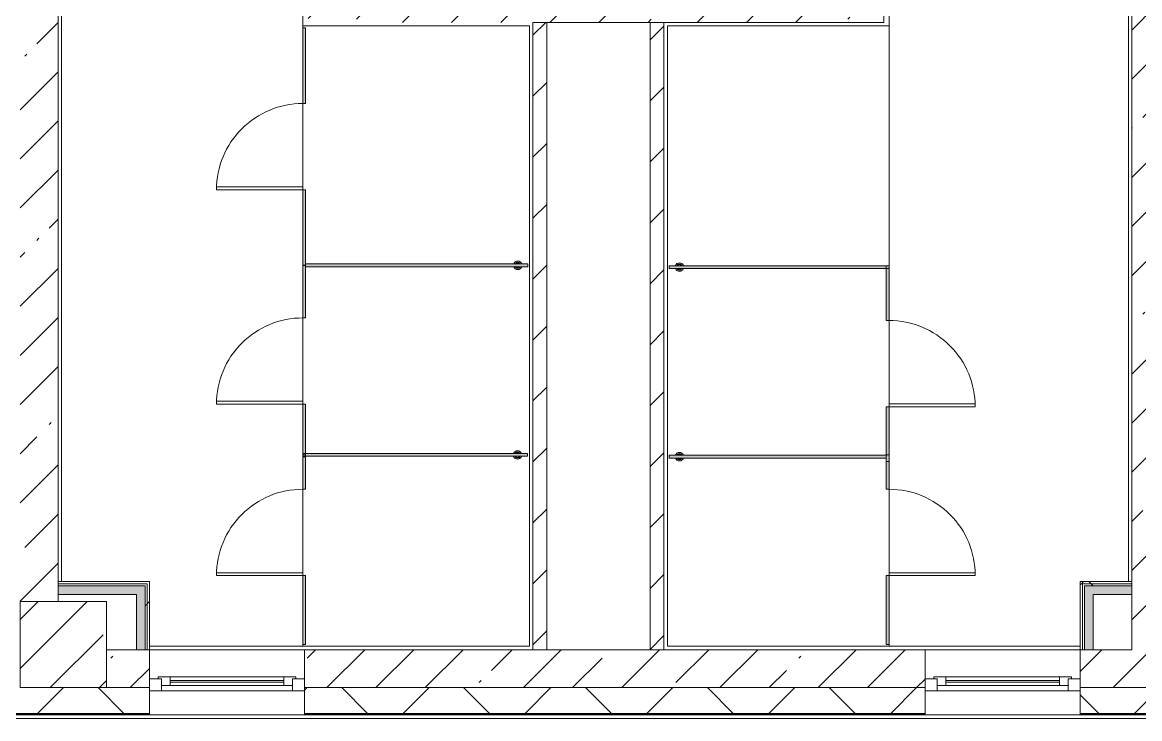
# Model space of a CAD drawing. Header units: millimetres. Extents: x -4005 to 195566, y -8553 to 29000.
# Drawn here: x 126116 to 132598, y -280 to 3760 of the extents above; entities that cross this region are included whole.
import ezdxf

# ---------------------------------------------------------------- set-up
doc = ezdxf.new("R2010")
doc.units = ezdxf.units.MM
for name, color, linetype, lineweight in [('A-DOOR-4', 7, 'Continuous', 5), ('A-GENM-6', 7, 'Continuous', 5), ('A-GLAZ-2', 7, 'Continuous', 5), ('A-WALL', 7, 'Continuous', 9), ('A-WALL-2', 7, 'Continuous', 5), ('I-WALL-6', 7, 'Continuous', 5), ('S-COLS-3', 7, 'Continuous', 5)]:
    doc.layers.add(name, color=color, linetype=linetype, lineweight=lineweight)
for name, color, linetype, lineweight, true_color in [('A-FLOR-2', 7, 'Continuous', 5, 0xaaaaaa), ('A-GENM-7', 7, 'Continuous', 5, 0xe2ddcd), ('A-WALL-4', 7, 'Continuous', 5, 0x737373), ('I-WALL-4', 7, 'Continuous', 5, 0xe7e7e7), ('I-WALL-5', 7, 'Continuous', 9, 0xe7e7e7)]:
    doc.layers.add(name, color=color, linetype=linetype, lineweight=lineweight, true_color=true_color)
pattern_1 = [(45, (60693.44, 0), (-285.1231, 285.1231), []), (45, (60978.57, 0), (-285.1231, 285.1231), [504.031, -100.806, 16.764, -84.042])]
pattern_2 = [(45, (60693.44, 0), (-176.7767, 176.7767), [])]
pattern_3 = [(45, (60693.44, 0), (-530.33, 530.33), []), (135, (60693.44, 0), (-530.33, -530.33), [])]

# ---------------------------------------------------------------- blocks, each defined once
blk = doc.blocks.new('BSC_Колонна _Прямоугольная - 500х500-V129-1_4_1_птичка')
at = {"layer": 'S-COLS-3'}
h = blk.add_hatch(dxfattribs=at)
h.set_pattern_fill('FP_165', color=256, style=0, pattern_type=2)
h.set_pattern_definition([(45, (-65660, -150), (-285.1231, 285.1231), []), (45, (-65374.88, -150), (-285.1231, 285.1231), [504.031, -100.806, 16.764, -84.042])])
h.paths.add_polyline_path([(250, -250), (250, 250), (-250, 250), (-250, -250)])
for p, q in [((250, 250), (-250, 250)), ((-250, 250), (-250, -250)), ((250, -250), (250, 250)), ((-250, -250), (250, -250))]:
    blk.add_line(p, q, dxfattribs=at)
blk = doc.blocks.new('120_Окно_СКБ_1Ст - 120_Окно_СКБ_1Ст 900х2500_h_-20664874-1_4_1_птичка')
at = {"layer": 'A-GLAZ-2'}
for p, q in [((-450, -127), (-450, -57)), ((-450, -57), (-380, -57)), ((450, -57), (-450, -57)), ((-380, -57), (-380, -127)), ((380, -127), (380, -57)), ((380, -57), (450, -57)), ((450, -57), (450, -127)), ((-380, -127), (-450, -127)), ((-450, -127), (-400, -127)), ((-380, -127), (-400, -127)), ((-400, -127), (-400, -137)), ((380, -87), (-380, -87)), ((-380, -87), (-380, -127)), ((-330, -137), (-330, -87)), ((-330, -107), (330, -107)), ((330, -117), (-330, -117)), ((330, -137), (330, -87)), ((380, -127), (380, -87)), ((450, -127), (380, -127)), ((400, -127), (380, -127)), ((400, -127), (450, -127)), ((400, -137), (400, -127)), ((-400, -137), (400, -137)), ((400, -137), (-400, -137))]:
    blk.add_line(p, q, dxfattribs=at)
blk = doc.blocks.new('131_Сантехническая перегородка_Дверь_ поз_4 - СД-1-30830986-1_4_1_птичка')
at = {"layer": 'A-GENM-7'}
for points in [[(-190, 7.5), (-190, -8), (250, -8), (250, 8), (-190, 8)], [(750, -8), (1190, -8), (1190, 8), (750, 8)]]:
    blk.add_hatch(color=256, dxfattribs=at).paths.add_polyline_path(points)
at = {"layer": 'A-DOOR-4'}
for p, q in [((266, 508), (250, 508)), ((250, 8), (250, 508)), ((266, 8), (266, 508)), ((266, 8), (250, 8))]:
    blk.add_line(p, q, dxfattribs=at)
blk.add_arc((250, 8), 500, 360, 90, dxfattribs=at)
at = {"layer": 'A-GENM-6'}
for p, q in [((250, 8), (-190, 8)), ((-190, 8), (-190, -8)), ((250, -8), (250, 8)), ((1190, 8), (750, 8)), ((750, 8), (750, -8)), ((1190, -8), (1190, 8)), ((-190, -8), (250, -8)), ((750, -8), (1190, -8))]:
    blk.add_line(p, q, dxfattribs=at)
blk = doc.blocks.new('131_Сантехническая перегородка_Дверь - СД-1-29846662-1_4_1_птичка')
at = {"layer": 'A-GENM-7'}
for points in [[(0, 8), (0, -8), (317.3, -7.8), (317.3, 8), (197.1, 8)], [(817.3, -8), (1119.2, -7.8), (1119.2, 8), (817.3, 8), (817.3, -7.8)]]:
    blk.add_hatch(color=256, dxfattribs=at).paths.add_polyline_path(points)
at = {"layer": 'A-DOOR-4'}
for p, q in [((333.3, -8), (317.3, -8)), ((317.3, -8), (317.3, -508)), ((333.3, -8), (333.3, -508)), ((333.3, -508), (317.3, -508))]:
    blk.add_line(p, q, dxfattribs=at)
blk.add_arc((317.3, -8), 500, 270, 0, dxfattribs=at)
at = {"layer": 'A-GENM-6'}
for p, q in [((317.3, 8), (0, 8)), ((0, 8), (0, -8)), ((317.3, -8), (317.3, 8)), ((1134.7, 8), (817.3, 8)), ((817.3, 8), (817.3, -8)), ((1134.7, -8), (1134.7, 8)), ((0, -8), (317.3, -8)), ((817.3, -8), (1134.7, -8))]:
    blk.add_line(p, q, dxfattribs=at)
blk = doc.blocks.new('131_Сантехническая перегородка - СП-4-30850764-1_4_1_птичка')
at = {"layer": 'A-GENM-7'}
blk.add_hatch(color=256, dxfattribs=at).paths.add_polyline_path([(428.8, -8), (1330, -8), (1330, 8), (55.2, 8), (55.2, -8), (318, -8)])
at = {"layer": 'A-GENM-6'}
for p, q in [((1330, 8), (55.2, 8)), ((55.2, 8), (55.2, -8)), ((1330, -8), (1330, 8)), ((55.2, -8), (1330, -8))]:
    blk.add_line(p, q, dxfattribs=at)
at = {"layer": 'A-GENM-6', "flags": 128}
for points in [[(126.7, 8), (126.3, 8.5), (126, 9), (125.6, 9.5), (125.2, 9.9), (124.8, 10.4), (124.4, 10.8), (123.9, 11.2), (123.5, 11.6), (123, 12), (122.5, 12.3), (122, 12.7), (121.5, 13), (121, 13.3), (120.5, 13.6), (119.9, 13.8), (119.4, 14), (118.8, 14.3), (118.2, 14.4), (117.6, 14.6), (117, 14.7), (116.5, 14.9), (115.9, 14.9), (115.3, 15), (114.7, 15.1), (114.1, 15.1), (113.5, 15.1), (112.8, 15), (112.2, 15), (111.7, 14.9), (111.1, 14.8), (110.5, 14.7), (109.9, 14.5), (109.3, 14.4), (108.7, 14.2), (108.2, 13.9), (107.6, 13.7), (107.1, 13.4), (106.5, 13.2), (106, 12.9), (105.5, 12.5), (105, 12.2), (104.5, 11.8), (104.1, 11.4), (103.6, 11), (103.2, 10.6), (102.8, 10.2), (102.4, 9.7), (102, 9.3), (101.6, 8.8), (101.3, 8.3), (101.1, 8)], [(101.1, -8), (101.4, -8.5), (101.8, -9), (102.2, -9.5), (102.6, -9.9), (103, -10.4), (103.4, -10.8), (103.8, -11.2), (104.3, -11.6), (104.7, -12), (105.2, -12.3), (105.7, -12.7), (106.2, -13), (106.8, -13.3), (107.3, -13.6), (107.9, -13.8), (108.4, -14), (109, -14.3), (109.6, -14.4), (110.1, -14.6), (110.7, -14.7), (111.3, -14.9), (111.9, -14.9), (112.5, -15), (113.1, -15.1), (113.7, -15.1), (114.3, -15.1), (114.9, -15), (115.5, -15), (116.1, -14.9), (116.7, -14.8), (117.3, -14.7), (117.9, -14.5), (118.5, -14.4), (119, -14.2), (119.6, -13.9), (120.2, -13.7), (120.7, -13.4), (121.2, -13.2), (121.7, -12.9), (122.3, -12.5), (122.7, -12.2), (123.2, -11.8), (123.7, -11.4), (124.1, -11), (124.6, -10.6), (125, -10.2), (125.4, -9.7), (125.8, -9.3), (126.1, -8.8), (126.5, -8.3), (126.7, -8)]]:
    blk.add_lwpolyline(points, dxfattribs=at)
at = {"layer": 'A-GENM-6'}
for radius, start, end in [(24.6, 19.91127, 160.08873), (17.6, 45, 135), (17.6, 45, 135), (15.1, 45, 135), (24.6, 199.91127, 340.08873), (17.6, 225, 315), (17.6, 225, 315), (15.1, 225, 315)]:
    blk.add_arc((113.9, 0), radius, start, end, dxfattribs=at)
blk = doc.blocks.new('131_Сантехническая перегородка - СП-4-30850728-1_4_1_птичка')
at = {"layer": 'A-GENM-7'}
blk.add_hatch(color=256, dxfattribs=at).paths.add_polyline_path([(1330, -8), (1330, 8), (71.3, 8), (71.3, -8)])
at = {"layer": 'A-GENM-6'}
for p, q in [((1330, 8), (71.3, 8)), ((71.3, 8), (71.3, -8)), ((1330, -8), (1330, 8)), ((71.3, -8), (1330, -8))]:
    blk.add_line(p, q, dxfattribs=at)
at = {"layer": 'A-GENM-6', "flags": 128}
for points in [[(142.8, 8), (142.5, 8.5), (142.1, 9), (141.8, 9.5), (141.4, 9.9), (141, 10.4), (140.5, 10.8), (140.1, 11.2), (139.6, 11.6), (139.2, 12), (138.7, 12.3), (138.2, 12.7), (137.7, 13), (137.1, 13.3), (136.6, 13.6), (136.1, 13.8), (135.5, 14), (134.9, 14.3), (134.4, 14.4), (133.8, 14.6), (133.2, 14.7), (132.6, 14.9), (132, 14.9), (131.4, 15), (130.8, 15.1), (130.2, 15.1), (129.6, 15.1), (129, 15), (128.4, 15), (127.8, 14.9), (127.2, 14.8), (126.6, 14.7), (126, 14.5), (125.4, 14.4), (124.9, 14.2), (124.3, 13.9), (123.8, 13.7), (123.2, 13.4), (122.7, 13.2), (122.2, 12.9), (121.7, 12.5), (121.2, 12.2), (120.7, 11.8), (120.2, 11.4), (119.8, 11), (119.3, 10.6), (118.9, 10.2), (118.5, 9.7), (118.1, 9.3), (117.8, 8.8), (117.4, 8.3), (117.3, 8)], [(117.3, -8), (117.6, -8.5), (117.9, -9), (118.3, -9.5), (118.7, -9.9), (119.1, -10.4), (119.5, -10.8), (120, -11.2), (120.4, -11.6), (120.9, -12), (121.4, -12.3), (121.9, -12.7), (122.4, -13), (122.9, -13.3), (123.5, -13.6), (124, -13.8), (124.6, -14), (125.1, -14.3), (125.7, -14.4), (126.3, -14.6), (126.9, -14.7), (127.5, -14.9), (128.1, -14.9), (128.7, -15), (129.3, -15.1), (129.9, -15.1), (130.5, -15.1), (131.1, -15), (131.7, -15), (132.3, -14.9), (132.9, -14.8), (133.4, -14.7), (134, -14.5), (134.6, -14.4), (135.2, -14.2), (135.7, -13.9), (136.3, -13.7), (136.8, -13.4), (137.4, -13.2), (137.9, -12.9), (138.4, -12.5), (138.9, -12.2), (139.4, -11.8), (139.8, -11.4), (140.3, -11), (140.7, -10.6), (141.1, -10.2), (141.5, -9.7), (141.9, -9.3), (142.3, -8.8), (142.6, -8.3), (142.8, -8)]]:
    blk.add_lwpolyline(points, dxfattribs=at)
at = {"layer": 'A-GENM-6'}
for radius, start, end in [(24.6, 19.91127, 160.08873), (17.6, 45, 135), (17.6, 45, 135), (15.1, 45, 135), (24.6, 199.91127, 340.08873), (17.6, 225, 315), (17.6, 225, 315), (15.1, 225, 315)]:
    blk.add_arc((130, 0), radius, start, end, dxfattribs=at)
blk = doc.blocks.new('131_Сантехническая перегородка_Дверь - СД-1-30819167-1_4_1_птичка')
at = {"layer": 'A-GENM-7'}
for points in [[(0, 7.5), (2, 7.5), (18, 7.5), (18, -8), (305.2, -8), (305.2, 8), (0, 8)], [(805.2, 8), (805.2, -8), (1109, -8), (1109, 8)]]:
    blk.add_hatch(color=256, dxfattribs=at).paths.add_polyline_path(points)
at = {"layer": 'A-DOOR-4'}
for p, q in [((321.2, 508), (305.2, 508)), ((305.2, 8), (305.2, 508)), ((321.2, 8), (321.2, 508)), ((321.2, 8), (305.2, 8))]:
    blk.add_line(p, q, dxfattribs=at)
blk.add_arc((305.2, 8), 500, 360, 90, dxfattribs=at)
at = {"layer": 'A-GENM-6'}
for p, q in [((305.2, 8), (0, 8)), ((0, 8), (0, -8)), ((305.2, -8), (305.2, 8)), ((1110.4, 8), (805.2, 8)), ((805.2, 8), (805.2, -8)), ((1110.4, -8), (1110.4, 8)), ((0, -8), (305.2, -8)), ((805.2, -8), (1110.4, -8))]:
    blk.add_line(p, q, dxfattribs=at)
blk = doc.blocks.new('131_Сантехническая перегородка - СП-4-30819166-1_4_1_птичка')
at = {"layer": 'A-GENM-7'}
blk.add_hatch(color=256, dxfattribs=at).paths.add_polyline_path([(39.9, 8), (41.3, -8), (1330, -8), (1330, 8), (41.3, 8)])
at = {"layer": 'A-GENM-6'}
for p, q in [((1330, 8), (39.9, 8)), ((39.9, 8), (39.9, -8)), ((1330, -8), (1330, 8)), ((39.9, -8), (1330, -8))]:
    blk.add_line(p, q, dxfattribs=at)
at = {"layer": 'A-GENM-6', "flags": 128}
for points in [[(111.4, 8), (111, 8.5), (110.7, 9), (110.3, 9.5), (109.9, 9.9), (109.5, 10.4), (109.1, 10.8), (108.6, 11.2), (108.2, 11.6), (107.7, 12), (107.2, 12.3), (106.7, 12.7), (106.2, 13), (105.7, 13.3), (105.2, 13.6), (104.6, 13.8), (104, 14), (103.5, 14.3), (102.9, 14.4), (102.3, 14.6), (101.7, 14.7), (101.1, 14.9), (100.6, 14.9), (100, 15), (99.4, 15.1), (98.7, 15.1), (98.1, 15.1), (97.5, 15), (96.9, 15), (96.3, 14.9), (95.8, 14.8), (95.2, 14.7), (94.6, 14.5), (94, 14.4), (93.4, 14.2), (92.9, 13.9), (92.3, 13.7), (91.8, 13.4), (91.2, 13.2), (90.7, 12.9), (90.2, 12.5), (89.7, 12.2), (89.2, 11.8), (88.8, 11.4), (88.3, 11), (87.9, 10.6), (87.5, 10.2), (87.1, 9.7), (86.7, 9.3), (86.3, 8.8), (86, 8.3), (85.8, 8)], [(85.8, -8), (86.1, -8.5), (86.5, -9), (86.9, -9.5), (87.2, -9.9), (87.6, -10.4), (88.1, -10.8), (88.5, -11.2), (89, -11.6), (89.4, -12), (89.9, -12.3), (90.4, -12.7), (90.9, -13), (91.5, -13.3), (92, -13.6), (92.6, -13.8), (93.1, -14), (93.7, -14.3), (94.3, -14.4), (94.8, -14.6), (95.4, -14.7), (96, -14.9), (96.6, -14.9), (97.2, -15), (97.8, -15.1), (98.4, -15.1), (99, -15.1), (99.6, -15), (100.2, -15), (100.8, -14.9), (101.4, -14.8), (102, -14.7), (102.6, -14.5), (103.2, -14.4), (103.7, -14.2), (104.3, -13.9), (104.8, -13.7), (105.4, -13.4), (105.9, -13.2), (106.4, -12.9), (106.9, -12.5), (107.4, -12.2), (107.9, -11.8), (108.4, -11.4), (108.8, -11), (109.3, -10.6), (109.7, -10.2), (110.1, -9.7), (110.5, -9.3), (110.8, -8.8), (111.2, -8.3), (111.4, -8)]]:
    blk.add_lwpolyline(points, dxfattribs=at)
at = {"layer": 'A-GENM-6'}
for radius, start, end in [(24.6, 19.91127, 160.08873), (17.6, 42.39432, 135), (17.6, 42.39432, 135), (15.1, 23.93353, 135), (24.6, 199.91127, 340.08873), (17.6, 225, 317.60568), (17.6, 225, 317.60568), (15.1, 225, 336.06647)]:
    blk.add_arc((98.6, 0), radius, start, end, dxfattribs=at)
blk = doc.blocks.new('131_Сантехническая перегородка - СП-4-29831414-1_4_1_птичка')
at = {"layer": 'A-GENM-7'}
blk.add_hatch(color=256, dxfattribs=at).paths.add_polyline_path([(95.5, 8), (25.5, 8), (25.5, -8), (1330, -8), (1330, 8)])
at = {"layer": 'A-GENM-6'}
for p, q in [((1330, 8), (25.5, 8)), ((25.5, 8), (25.5, -8)), ((1330, -8), (1330, 8)), ((25.5, -8), (1330, -8))]:
    blk.add_line(p, q, dxfattribs=at)
at = {"layer": 'A-GENM-6', "flags": 128}
for points in [[(97, 8), (96.7, 8.5), (96.3, 9), (95.9, 9.5), (95.5, 9.9), (95.1, 10.4), (94.7, 10.8), (94.3, 11.2), (93.8, 11.6), (93.3, 12), (92.9, 12.3), (92.4, 12.7), (91.8, 13), (91.3, 13.3), (90.8, 13.6), (90.2, 13.8), (89.7, 14), (89.1, 14.3), (88.5, 14.4), (88, 14.6), (87.4, 14.7), (86.8, 14.9), (86.2, 14.9), (85.6, 15), (85, 15.1), (84.4, 15.1), (83.8, 15.1), (83.2, 15), (82.6, 15), (82, 14.9), (81.4, 14.8), (80.8, 14.7), (80.2, 14.5), (79.6, 14.4), (79.1, 14.2), (78.5, 13.9), (77.9, 13.7), (77.4, 13.4), (76.9, 13.2), (76.4, 12.9), (75.8, 12.5), (75.3, 12.2), (74.9, 11.8), (74.4, 11.4), (74, 11), (73.5, 10.6), (73.1, 10.2), (72.7, 9.7), (72.3, 9.3), (72, 8.8), (71.6, 8.3), (71.4, 8)], [(71.4, -8), (71.8, -8.5), (72.1, -9), (72.5, -9.5), (72.9, -9.9), (73.3, -10.4), (73.7, -10.8), (74.1, -11.2), (74.6, -11.6), (75.1, -12), (75.6, -12.3), (76.1, -12.7), (76.6, -13), (77.1, -13.3), (77.6, -13.6), (78.2, -13.8), (78.7, -14), (79.3, -14.3), (79.9, -14.4), (80.5, -14.6), (81.1, -14.7), (81.6, -14.9), (82.2, -14.9), (82.8, -15), (83.4, -15.1), (84, -15.1), (84.6, -15.1), (85.2, -15), (85.8, -15), (86.4, -14.9), (87, -14.8), (87.6, -14.7), (88.2, -14.5), (88.8, -14.4), (89.4, -14.2), (89.9, -13.9), (90.5, -13.7), (91, -13.4), (91.6, -13.2), (92.1, -12.9), (92.6, -12.5), (93.1, -12.2), (93.6, -11.8), (94, -11.4), (94.5, -11), (94.9, -10.6), (95.3, -10.2), (95.7, -9.7), (96.1, -9.3), (96.5, -8.8), (96.8, -8.3), (97, -8)]]:
    blk.add_lwpolyline(points, dxfattribs=at)
at = {"layer": 'A-GENM-6'}
for radius, start, end in [(24.6, 19.91127, 160.08873), (17.6, 45, 135), (17.6, 45, 135), (15.1, 38.63628, 135), (24.6, 199.91127, 340.08873), (17.6, 225, 315), (17.6, 225, 315), (15.1, 225, 321.36372)]:
    blk.add_arc((84.2, 0), radius, start, end, dxfattribs=at)
blk = doc.blocks.new('131_Сантехническая перегородка_Дверь_сдвиг_ - СД-1-30823593-1_4_1_птичка')
at = {"layer": 'A-GENM-7'}
for points in [[(0, -8), (400, -8), (400, 8), (0, 8)], [(900, 8), (900, -8), (1089, -8), (1089, 8)]]:
    blk.add_hatch(color=256, dxfattribs=at).paths.add_polyline_path(points)
at = {"layer": 'A-DOOR-4'}
for p, q in [((416, 508), (400, 508)), ((400, 8), (400, 508)), ((416, 8), (416, 508)), ((416, 8), (400, 8))]:
    blk.add_line(p, q, dxfattribs=at)
blk.add_arc((400, 8), 500, 360, 90, dxfattribs=at)
at = {"layer": 'A-GENM-6'}
for p, q in [((400, 8), (0, 8)), ((0, 8), (0, -8)), ((400, -8), (400, 8)), ((1100, 8), (900, 8)), ((900, 8), (900, -8)), ((1100, -8), (1100, 8)), ((0, -8), (400, -8)), ((900, -8), (1100, -8))]:
    blk.add_line(p, q, dxfattribs=at)
blk = doc.blocks.new('131_Сантехническая перегородка_Дверь_сдвиг_ - СД-1-30819161-1_4_1_птичка')
at = {"layer": 'A-GENM-7'}
for points in [[(0, -8), (400, -8), (400, 8), (0, 8)], [(900, -8), (1061.8, -7.8), (1061.8, 8), (900, 8), (900, -7.8)]]:
    blk.add_hatch(color=256, dxfattribs=at).paths.add_polyline_path(points)
at = {"layer": 'A-DOOR-4'}
for p, q in [((416, -8), (400, -8)), ((400, -8), (400, -508)), ((416, -8), (416, -508)), ((416, -508), (400, -508))]:
    blk.add_line(p, q, dxfattribs=at)
blk.add_arc((400, -8), 500, 270, 0, dxfattribs=at)
at = {"layer": 'A-GENM-6'}
for p, q in [((400, 8), (0, 8)), ((0, 8), (0, -8)), ((400, -8), (400, 8)), ((1100, 8), (900, 8)), ((900, 8), (900, -8)), ((1100, -8), (1100, 8)), ((0, -8), (400, -8)), ((900, -8), (1100, -8))]:
    blk.add_line(p, q, dxfattribs=at)

msp = doc.modelspace()

# ---------------------------------------------------------------- hatches: boundary and pattern name
at = {"layer": 'A-WALL-2'}
h = msp.add_hatch(dxfattribs=at)
h.set_pattern_fill('FP_172', color=256, style=0, pattern_type=2)
h.set_pattern_definition([(45, (60693.44, 0), (-353.5534, 353.5534), []), (135, (60693.44, 0), (-353.5534, -353.5534), [])])
h.paths.add_polyline_path([(136387.3, -250), (136393.4, -250), (136393.4, -100), (134673.4, -100), (134673.4, -250), (136385.5, -250)])
h.paths.add_polyline_path([(127753.4, -250), (131353.4, -250), (131353.4, -100), (127753.4, -100), (127753.4, -113)])
h.paths.add_polyline_path([(132253.4, -250), (132973.4, -250), (132973.4, -100), (132253.4, -101.8), (132253.4, -118)])
h.paths.add_polyline_path([(124953.4, -250), (124953.4, -100), (124403.4, -100), (124403.4, -250), (124782.3, -250)])
h.paths.add_polyline_path([(120587, -250), (120703.4, -250), (120703.4, -100), (119953.4, -100), (119953.4, -250)])
h.paths.add_polyline_path([(121603.4, -250), (122303.4, -250), (122303.4, -100), (121603.4, -100), (121603.4, -128.3)])
h.paths.add_polyline_path([(117853.4, -250), (117853.4, -100), (117103.4, -100), (117103.4, -250), (117440.6, -250)])
h.paths.add_polyline_path([(126853.4, -250), (126853.4, -100), (125853.4, -100), (125853.4, -250)])
h.paths.add_polyline_path([(110465, -250), (110465, -100), (109753.4, -100), (109753.4, -250), (110099, -250)])
h.paths.add_polyline_path([(113245.4, -250), (114003.4, -250), (114003.4, -100), (112565, -100), (112565, -250)])
h.paths.add_polyline_path([(108853.4, -250), (108853.4, -100), (108103.4, -100), (108103.4, -250)])
h.paths.add_polyline_path([(105003.4, -250), (105003.4, -100), (103431, -100), (103431, -250), (104855, -250)])
h.paths.add_polyline_path([(100633.4, -250), (101331, -250), (101331, -100), (100633.4, -100), (100633.4, -180.4)])
h.paths.add_polyline_path([(99611, -250), (99733.4, -250), (99733.4, -100), (99084.4, -100), (99084.4, -250)])
at = {"layer": 'I-WALL-4'}
for points in [[(126828.4, 440.5), (126828.4, 490.5), (126323.4, 490.5), (126323.4, 440.5), (126778.4, 440.5)], [(132328.4, 120), (132328.4, 440.5), (132278.4, 440.5), (132278.4, 120)]]:
    msp.add_hatch(color=256, dxfattribs=at).paths.add_polyline_path(points)
at = {"layer": 'I-WALL-5'}
for points in [[(132328.4, 440.5), (132553.4, 440.5), (132552.7, 490.5), (132278.4, 490.5), (132278.4, 440.5)], [(126778.4, 120), (126828.4, 120), (126828.4, 440.5), (126778.4, 440.5), (126778.4, 140)]]:
    msp.add_hatch(color=256, dxfattribs=at).paths.add_polyline_path(points)
at = {"layer": 'I-WALL-6'}
h = msp.add_hatch(dxfattribs=at)
h.set_pattern_fill('FP_153', color=256, style=0, pattern_type=2)
h.set_pattern_definition(pattern_1)
h.paths.add_polyline_path([(132553.4, -100), (132773.4, -100), (132773.4, 7900), (132553.4, 7900), (132553.4, -63.2)])
h = msp.add_hatch(dxfattribs=at)
h.set_pattern_fill('FP_153', color=256, style=0, pattern_type=2)
h.set_pattern_definition(pattern_1)
h.paths.add_polyline_path([(126323.4, 400), (126323.4, 7400), (126103.4, 7400), (126103.4, 400)])
h = msp.add_hatch(dxfattribs=at)
h.set_pattern_fill('FP_153', color=256, style=0, pattern_type=2)
h.set_pattern_definition(pattern_1)
h.paths.add_polyline_path([(127773.4, 3760), (131113.4, 3760), (131113.4, 3980), (127773.4, 3980), (127773.4, 3852.4)])
h = msp.add_hatch(dxfattribs=at)
h.set_pattern_fill('FP_170', color=256, style=0, pattern_type=2)
h.set_pattern_definition(pattern_2)
h.paths.add_polyline_path([(129158.4, 120), (129158.4, 3760), (129078.4, 3760), (129078.4, 120)])
h = msp.add_hatch(dxfattribs=at)
h.set_pattern_fill('FP_170', color=256, style=0, pattern_type=2)
h.set_pattern_definition(pattern_2)
h.paths.add_polyline_path([(129838.4, 120), (129838.4, 3760), (129758.4, 3760), (129758.4, 120)])
h = msp.add_hatch(dxfattribs=at)
h.set_pattern_fill('FP_250', color=256, style=0, pattern_type=2)
h.set_pattern_definition(pattern_3)
h.paths.add_polyline_path([(126840.9, 120), (126839, 490.5), (126828.4, 490.5), (126828.4, 120)])
h = msp.add_hatch(dxfattribs=at)
h.set_pattern_fill('FP_250', color=256, style=0, pattern_type=2)
h.set_pattern_definition(pattern_3)
h.paths.add_polyline_path([(126853.4, 120), (126853.4, 503), (126840.9, 503), (126840.9, 120)])
h = msp.add_hatch(dxfattribs=at)
h.set_pattern_fill('FP_250', color=256, style=0, pattern_type=2)
h.set_pattern_definition(pattern_3)
h.paths.add_polyline_path([(132533.4, 503), (132553.4, 503), (132553.4, 515.5), (132253.4, 515.5), (132253.4, 503), (132328.4, 503)])
h = msp.add_hatch(dxfattribs=at)
h.set_pattern_fill('FP_250', color=256, style=0, pattern_type=2)
h.set_pattern_definition(pattern_3)
h.paths.add_polyline_path([(132265.9, 120), (132265.9, 503), (132253.4, 503), (132253.4, 120)])
h = msp.add_hatch(dxfattribs=at)
h.set_pattern_fill('FP_250', color=256, style=0, pattern_type=2)
h.set_pattern_definition(pattern_3)
h.paths.add_polyline_path([(132553.4, 490.5), (132553.1, 503), (132265.9, 503), (132265.9, 490.5), (132552.7, 490.5)])
h = msp.add_hatch(dxfattribs=at)
h.set_pattern_fill('FP_153', color=256, style=0, pattern_type=2)
h.set_pattern_definition(pattern_1)
h.paths.add_polyline_path([(132553.4, -100), (132553.4, 120), (132253.4, 120), (132253.4, -100)])
h.paths.add_polyline_path([(126603.4, -100), (126853.4, -100), (126853.4, 120), (126603.4, 120), (126603.4, -48)])
h.paths.add_polyline_path([(127753.4, -100), (131353.4, -100), (131353.4, 120), (127753.4, 120)])

# ---------------------------------------------------------------- linework, layer by layer
at = {"layer": 'A-FLOR-2'}
for p, q in [((127742.4, 7660), (127742.4, 3729)), ((131144.4, 2347.5), (131144.4, 7660)), ((132533.4, 515.6), (132533.4, 7660)), ((126343.4, 7380), (126343.4, 515.5)), ((129058.4, 3740), (127742.4, 3740)), ((129058.4, 140), (129058.4, 3740)), ((129858.4, 3740), (129858.4, 140)), ((131144.4, 3740), (129858.4, 3740)), ((127742.4, 2789), (127742.4, 3289)), ((127742.4, 1545.2), (127742.4, 2045.2)), ((131144.4, 2030.1), (131144.4, 1530.1)), ((127742.4, 551), (127742.4, 1051)), ((131144.4, 1051), (131144.4, 551)), ((132253.4, 515.6), (132533.4, 515.6)), ((126853.4, 140), (129058.4, 140)), ((127742.4, 140), (127742.4, 151)), ((129858.4, 140), (132253.4, 140)), ((131144.4, 151), (131144.4, 140))]:
    msp.add_line(p, q, dxfattribs=at)
at = {"layer": 'A-WALL'}
for p, q in [((129158.4, 3760), (129078.4, 3760)), ((129838.4, 3760), (129758.4, 3760)), ((126840.9, 503), (126323.4, 503)), ((126828.4, 490.5), (126323.4, 490.5)), ((126828.4, 490.5), (126828.4, 120)), ((126840.9, 503), (126840.9, 120)), ((132265.9, 503), (132265.9, 120)), ((132265.9, 503), (132553.4, 503)), ((132278.4, 490.5), (132278.4, 120)), ((132278.4, 490.5), (132553.4, 490.5)), ((132553.4, 440.5), (132553.4, 515.5)), ((129078.4, 120), (129158.4, 120)), ((129758.4, 120), (129838.4, 120)), ((126853.4, -100), (126603.4, -100)), ((131353.4, -100), (127753.4, -100)), ((132553.4, -100), (132253.4, -100)), ((125853.4, -250), (126853.4, -250)), ((125853.4, -253), (126853.4, -253)), ((127753.4, -250), (131353.4, -250)), ((127753.4, -253), (131353.4, -253)), ((132253.4, -250), (132973.4, -250)), ((132253.4, -253), (132973.4, -253))]:
    msp.add_line(p, q, dxfattribs=at)
at = {"layer": 'A-WALL-2'}
for p, q in [((126853.4, -258), (126853.4, -100)), ((127753.4, -100), (127753.4, -258)), ((131353.4, -258), (131353.4, -100)), ((132253.4, -100), (132253.4, -258)), ((132773.4, -100), (132553.4, -100)), ((124953.4, -258), (132973.4, -258))]:
    msp.add_line(p, q, dxfattribs=at)
at = {"layer": 'A-WALL-4'}
msp.add_line((132973.4, -280), (60403.4, -280), dxfattribs=at)
at = {"layer": 'I-WALL-6'}
for p, q in [((132553.4, 7900), (132553.4, 515.5)), ((131113.4, 3760), (131113.4, 7680)), ((126323.4, 400), (126323.4, 7400)), ((129078.4, 3760), (129078.4, 120)), ((129158.4, 3760), (129758.4, 3760)), ((129158.4, 120), (129158.4, 3760)), ((129758.4, 3760), (129758.4, 120)), ((129838.4, 3760), (131113.4, 3760)), ((129838.4, 120), (129838.4, 3760)), ((126853.4, 515.5), (126323.4, 515.5)), ((126853.4, -100), (126853.4, 515.5)), ((132253.4, 515.5), (132253.4, -100)), ((132553.4, 515.5), (132253.4, 515.5)), ((126323.4, 440.5), (126778.4, 440.5)), ((126778.4, 440.5), (126778.4, 120)), ((132328.4, 120), (132328.4, 440.5)), ((132328.4, 440.5), (132553.4, 440.5)), ((132553.4, 440.5), (132553.4, 120)), ((129078.4, 120), (126603.4, 120)), ((127753.4, 120), (127753.4, -100)), ((129758.4, 120), (129158.4, 120)), ((132553.4, 120), (129838.4, 120)), ((131353.4, -100), (131353.4, 120))]:
    msp.add_line(p, q, dxfattribs=at)

# ---------------------------------------------------------------- block references
at = {"layer": 'A-GENM-6'}
for name, p, rotation in [('131_Сантехническая перегородка_Дверь_ поз_4 - СД-1-30830986-1_4_1_птичка', (127750.4, 2539), 89.99999999997657), ('131_Сантехническая перегородка_Дверь - СД-1-30819167-1_4_1_птичка', (127750.4, 1240), 89.99999999997657), ('131_Сантехническая перегородка - СП-4-30819166-1_4_1_птичка', (129088.8, 2350), 180), ('131_Сантехническая перегородка_Дверь - СД-1-29846662-1_4_1_птичка', (131136.4, 1212.8), 90.00000000002345), ('131_Сантехническая перегородка_Дверь_сдвиг_ - СД-1-30823593-1_4_1_птичка', (127750.4, 151), 89.99999999997657), ('131_Сантехническая перегородка - СП-4-29831414-1_4_1_птичка', (129073, 1250), 180), ('131_Сантехническая перегородка_Дверь_сдвиг_ - СД-1-30819161-1_4_1_птичка', (131136.4, 151), 90.00000000002345)]:
    msp.add_blockref(name, p, dxfattribs=dict(at, rotation=rotation))
for name, p in [('131_Сантехническая перегородка - СП-4-30850764-1_4_1_птичка', (129814.3, 2340)), ('131_Сантехническая перегородка - СП-4-30850728-1_4_1_птичка', (129798.1, 1240))]:
    msp.add_blockref(name, p, dxfattribs=at)
at = {"layer": 'A-GLAZ-2', "rotation": 180}
for p in [(127303.4, -175), (131803.4, -175)]:
    msp.add_blockref('120_Окно_СКБ_1Ст - 120_Окно_СКБ_1Ст 900х2500_h_-20664874-1_4_1_птичка', p, dxfattribs=at)
at = {"layer": 'S-COLS-3'}
msp.add_blockref('BSC_Колонна _Прямоугольная - 500х500-V129-1_4_1_птичка', (126353.4, 150), dxfattribs=at)

doc.saveas('drawing.dxf')
